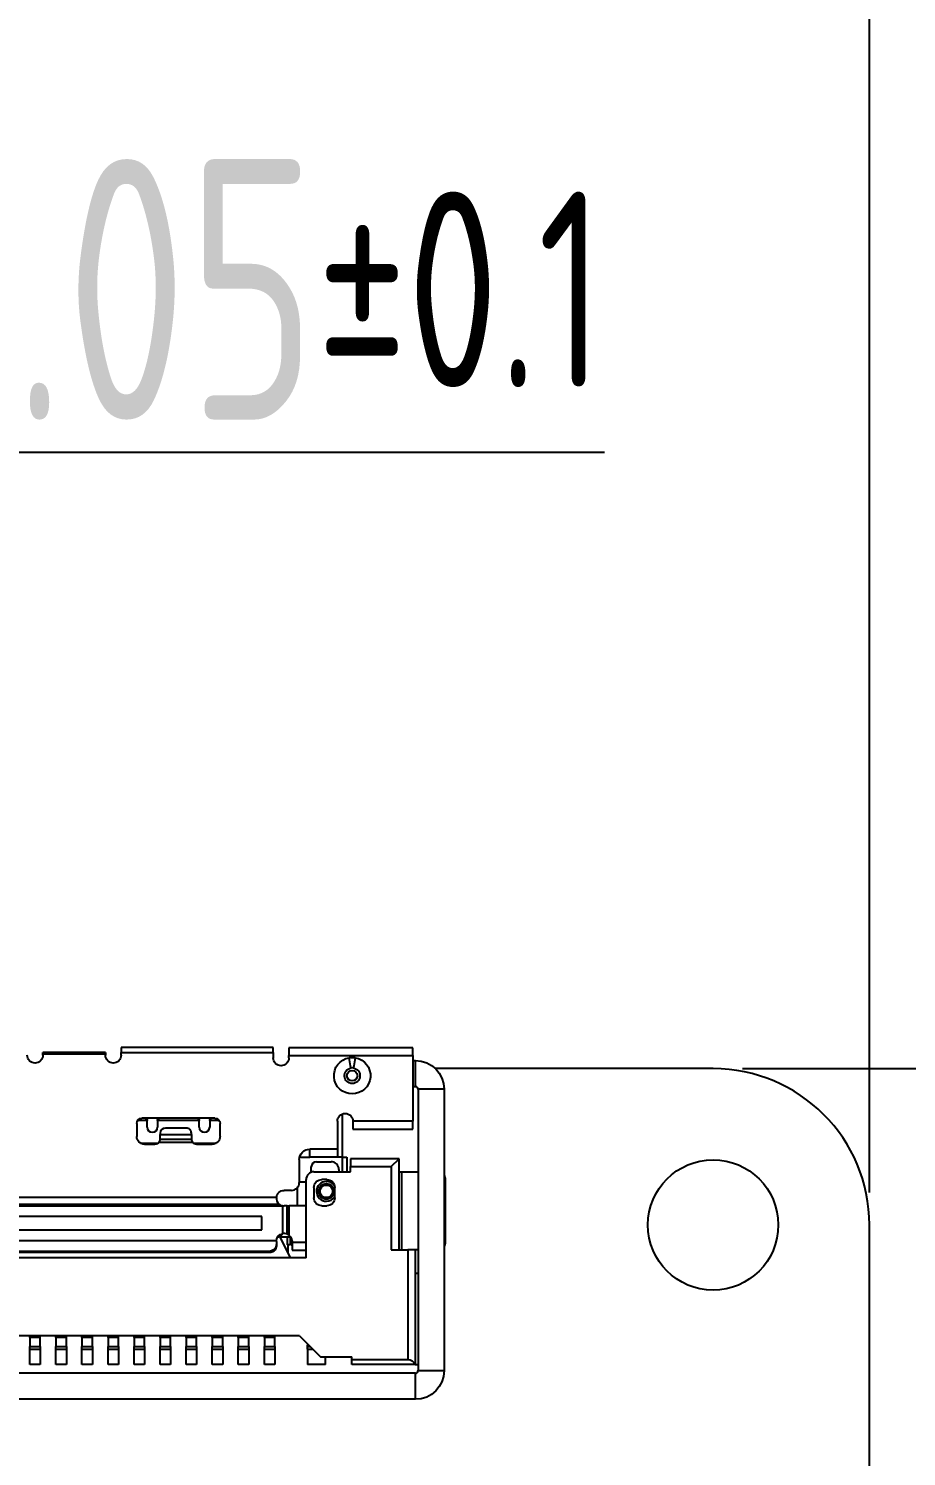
# Model space of a CAD drawing. Header units: millimetres. Extents: x 33 to 453, y 25 to 322.
# Drawn here: x 168.05 to 184.89, y 238.71 to 266.11 of the extents above; entities that cross this region are included whole.
import ezdxf

# ---------------------------------------------------------------- set-up
doc = ezdxf.new("R2010")
doc.units = ezdxf.units.MM
doc.layers.add('可见', color=7, linetype='Continuous')
doc.layers.add('标注、技术要求', color=1, linetype='Continuous')
doc.styles.add('陈杰（2）', font='gbenor.shx', dxfattribs={"width": 0.8, "height": 5, "bigfont": 'gbcbig.shx'})
doc.dimstyles.new('ISO-25（1）', dxfattribs={"dimtxt": 5, "dimasz": 2.5, "dimexe": 1.25, "dimexo": 0.625, "dimtad": 1, "dimtih": 1, "dimtoh": 1, "dimdsep": 46, "dimtxsty": '陈杰（2）', "dimcen": 2.5, "dimclrt": 256, "dimadec": 0, "dimazin": 0, "dimtol": 1, "dimtp": 0.15, "dimtm": 0.15, "dimtfac": 0.75, "dimtmove": 1, "dimatfit": 3, "dimfxl": 1, "dimtolj": 1, "dimarcsym": 0})
doc.dimstyles.new('ISO-25（3）', dxfattribs={"dimtxt": 5, "dimasz": 2.5, "dimexe": 1.25, "dimexo": 0.625, "dimtad": 1, "dimtih": 1, "dimtoh": 1, "dimdsep": 46, "dimtxsty": '陈杰（2）', "dimcen": 2.5, "dimclrt": 256, "dimadec": 0, "dimazin": 0, "dimtol": 1, "dimtp": 0.1, "dimtm": 0.1, "dimtfac": 0.75, "dimtmove": 1, "dimatfit": 3, "dimfxl": 1, "dimtolj": 1, "dimarcsym": 0})

# ---------------------------------------------------------------- blocks, each defined once
blk = doc.blocks.new('*D32')
at = {"layer": 'Defpoints', "color": 0, "transparency": 16777216}
for p in [(184.183, 273.04), (114.583, 243.147), (184.183, 243.147)]:
    blk.add_point(p, dxfattribs=at)
at = {"layer": '标注、技术要求', "color": 0, "lineweight": -2, "transparency": 16777216}
for p, q in [((114.583, 243.772), (114.583, 274.29)), ((184.183, 243.772), (184.183, 274.29)), ((117.083, 273.04), (181.683, 273.04))]:
    blk.add_line(p, q, dxfattribs=at)
at = {"layer": '标注、技术要求', "color": 0, "transparency": 16777216}
for points in [[(117.083, 273.457), (117.083, 272.623), (114.583, 273.04)], [(181.683, 273.457), (181.683, 272.623), (184.183, 273.04)]]:
    blk.add_solid(points, dxfattribs=at)
at = {"layer": '标注、技术要求', "transparency": 16777216, "insert": (149.383, 276.165), "char_height": 5, "attachment_point": 5, "style": '陈杰（2）'}
blk.add_mtext('\\A1;69.6{\\H3.75;±0.15}', dxfattribs=at)
blk = doc.blocks.new('*D33')
at = {"layer": 'Defpoints', "color": 0, "transparency": 16777216}
for p in [(181.12, 246.147), (181.12, 186.147), (197.5, 186.147)]:
    blk.add_point(p, dxfattribs=at)
at = {"layer": '标注、技术要求', "color": 0, "lineweight": -2, "transparency": 16777216}
for p, q in [((181.745, 246.147), (198.75, 246.147)), ((197.5, 243.647), (197.5, 219.272)), ((197.5, 188.647), (197.5, 213.022)), ((181.745, 186.147), (198.75, 186.147))]:
    blk.add_line(p, q, dxfattribs=at)
at = {"layer": '标注、技术要求', "color": 0, "transparency": 16777216}
for points in [[(197.084, 243.647), (197.917, 243.647), (197.5, 246.147)], [(197.084, 188.647), (197.917, 188.647), (197.5, 186.147)]]:
    blk.add_solid(points, dxfattribs=at)
at = {"layer": '标注、技术要求', "transparency": 16777216, "insert": (197.5, 216.147), "char_height": 5, "attachment_point": 5, "style": '陈杰（2）'}
blk.add_mtext('\\A1;60{\\H3.75;±0.15}', dxfattribs=at)
blk = doc.blocks.new('*D56')
at = {"layer": 'Defpoints', "color": 0, "transparency": 16777216}
for p in [(143.878, 251.472), (162.923, 246.554), (143.878, 246.147)]:
    blk.add_point(p, dxfattribs=at)
at = {"layer": '标注、技术要求', "color": 0, "lineweight": -2, "transparency": 16777216}
for p, q in [((153.4, 251.472), (163.543, 257.978)), ((163.543, 257.978), (179.097, 257.978)), ((143.878, 246.772), (143.878, 252.722)), ((162.923, 247.179), (162.923, 252.722)), ((160.423, 251.472), (146.378, 251.472))]:
    blk.add_line(p, q, dxfattribs=at)
at = {"layer": '标注、技术要求', "color": 0, "transparency": 16777216}
for points in [[(146.378, 251.889), (146.378, 251.056), (143.878, 251.472)], [(160.423, 251.889), (160.423, 251.056), (162.923, 251.472)]]:
    blk.add_solid(points, dxfattribs=at)
at = {"layer": '标注、技术要求', "transparency": 16777216, "insert": (171.32, 261.103), "char_height": 5, "attachment_point": 5, "style": '陈杰（2）'}
blk.add_mtext('\\A1;19.05{\\H3.75;±0.1}', dxfattribs=at)

msp = doc.modelspace()

# ---------------------------------------------------------------- linework, layer by layer
at = {"layer": '可见', "extrusion": (-1e-16, -1, 0)}
for p, q in [((168.323, 246.429), (168.323, 246.454)), ((169.523, 246.454), (168.323, 246.454)), ((168.323, 246.429), (169.523, 246.429)), ((168.323, 246.404), (168.323, 246.429)), ((169.523, 246.454), (169.523, 246.429)), ((169.523, 246.429), (169.523, 246.404)), ((169.823, 246.554), (169.823, 246.454)), ((172.743, 246.554), (169.823, 246.554)), ((169.823, 246.454), (172.743, 246.454)), ((169.823, 246.404), (169.823, 246.454)), ((172.743, 246.454), (172.743, 246.554)), ((172.743, 246.454), (172.743, 246.354)), ((175.423, 246.547), (173.043, 246.547)), ((173.043, 246.547), (173.043, 246.397)), ((173.043, 246.397), (175.423, 246.397)), ((173.043, 246.354), (173.043, 246.397)), ((174.317, 246.357), (174.199, 246.357)), ((174.232, 246.16), (174.199, 246.357)), ((174.317, 246.357), (174.283, 246.16)), ((175.423, 246.397), (175.423, 246.547)), ((175.423, 246.397), (175.423, 245.137)), ((175.423, 246.302), (175.473, 246.302)), ((175.473, 245.802), (175.473, 246.302)), ((181.183, 246.147), (175.855, 246.147)), ((175.423, 245.802), (175.473, 245.802)), ((176.023, 245.752), (175.523, 245.752)), ((175.523, 245.752), (175.523, 240.352)), ((176.023, 245.752), (176.023, 240.352)), ((174.073, 244.446), (174.073, 245.278)), ((170.123, 245.097), (170.123, 244.847)), ((170.323, 245.152), (170.139, 245.152)), ((171.623, 245.197), (170.223, 245.197)), ((170.323, 245.027), (170.323, 245.152)), ((170.523, 245.152), (170.523, 245.027)), ((171.323, 245.152), (170.523, 245.152)), ((171.073, 245.007), (170.673, 245.007)), ((171.323, 245.027), (171.323, 245.152)), ((171.523, 245.152), (171.523, 245.027)), ((171.706, 245.152), (171.523, 245.152)), ((171.723, 244.847), (171.723, 245.097)), ((173.973, 245.137), (173.973, 244.602)), ((175.423, 245.137), (174.273, 245.137)), ((174.273, 245.137), (174.273, 244.987)), ((174.273, 244.987), (175.423, 244.987)), ((175.423, 244.987), (175.423, 245.137)), ((170.198, 244.717), (170.533, 244.717)), ((170.55, 244.734), (171.195, 244.734)), ((171.173, 244.79), (170.572, 244.79)), ((170.573, 244.907), (170.573, 244.883)), ((170.573, 244.797), (170.573, 244.883)), ((170.573, 244.883), (171.173, 244.883)), ((171.173, 244.883), (171.173, 244.907)), ((171.173, 244.883), (171.173, 244.797)), ((171.213, 244.717), (171.648, 244.717)), ((170.273, 244.697), (170.473, 244.697)), ((171.273, 244.697), (171.573, 244.697)), ((173.248, 244.446), (173.442, 244.446)), ((173.442, 244.446), (173.442, 244.602)), ((173.973, 244.446), (173.442, 244.446)), ((173.973, 244.602), (173.443, 244.602)), ((173.973, 244.602), (173.973, 244.446)), ((174.073, 244.446), (173.973, 244.446)), ((174.073, 244.447), (174.158, 244.447)), ((174.073, 244.167), (174.073, 244.446)), ((174.158, 244.447), (174.158, 244.167)), ((173.243, 244.402), (173.243, 243.962)), ((173.473, 244.158), (173.473, 244.262)), ((173.523, 244.167), (174.223, 244.167)), ((173.573, 244.362), (173.853, 244.362)), ((174.003, 244.212), (174.003, 244.167)), ((174.223, 244.417), (174.223, 244.267)), ((175.158, 244.417), (174.223, 244.417)), ((174.223, 244.167), (174.223, 244.267)), ((174.223, 244.267), (175.008, 244.267)), ((175.008, 244.267), (175.158, 244.417)), ((175.008, 244.267), (175.008, 242.667)), ((175.158, 242.667), (175.158, 244.417)), ((175.158, 244.167), (175.208, 244.167)), ((175.208, 244.167), (175.523, 244.167)), ((175.208, 242.667), (175.208, 244.167)), ((173.373, 243.967), (173.243, 243.967)), ((173.373, 242.517), (173.373, 244.017)), ((173.773, 244.017), (173.673, 244.017)), ((173.763, 243.982), (173.763, 243.982)), ((176.048, 242.817), (176.048, 244.017)), ((172.803, 243.676), (153.042, 243.676)), ((173.093, 243.812), (172.953, 243.812)), ((173.203, 243.86), (173.203, 243.512)), ((173.523, 243.867), (173.523, 243.667)), ((173.923, 243.667), (173.923, 243.867)), ((152.931, 243.517), (172.914, 243.517)), ((152.989, 243.547), (172.857, 243.547)), ((172.923, 243.515), (172.923, 242.978)), ((173.009, 243.512), (172.953, 243.512)), ((173.009, 243.512), (173.05, 243.512)), ((173.009, 242.97), (173.009, 243.512)), ((173.323, 243.512), (173.05, 243.512)), ((173.05, 242.946), (173.05, 243.512)), ((173.673, 243.517), (173.773, 243.517)), ((172.523, 243.307), (153.323, 243.307)), ((153.323, 243.057), (172.523, 243.057)), ((172.523, 243.057), (172.523, 243.307)), ((184.183, 208.147), (184.183, 243.147)), ((172.803, 242.842), (153.042, 242.842)), ((172.803, 242.832), (172.803, 242.784)), ((172.803, 242.784), (172.803, 242.734)), ((172.83, 242.917), (172.848, 242.917)), ((172.848, 242.938), (172.848, 242.917)), ((172.865, 242.917), (172.848, 242.917)), ((172.873, 242.917), (172.865, 242.917)), ((173.073, 242.517), (172.873, 242.917)), ((172.9, 242.917), (172.873, 242.917)), ((172.9, 242.917), (172.9, 242.972)), ((172.9, 242.917), (173.073, 242.917)), ((173.013, 242.917), (173.013, 242.767)), ((173.073, 242.917), (173.073, 242.922)), ((173.073, 242.767), (173.073, 242.917)), ((173.073, 242.874), (173.097, 242.874)), ((173.088, 242.867), (173.073, 242.867)), ((173.088, 242.767), (173.088, 242.867)), ((173.088, 242.867), (173.099, 242.867)), ((173.103, 242.832), (173.103, 242.812)), ((173.103, 242.812), (173.103, 242.662)), ((173.373, 242.812), (173.103, 242.812)), ((173.373, 242.517), (152.473, 242.517)), ((172.653, 242.641), (153.192, 242.641)), ((153.192, 242.624), (172.653, 242.624)), ((172.653, 242.641), (172.653, 242.624)), ((173.073, 242.767), (173.013, 242.767)), ((173.023, 242.767), (173.023, 242.617)), ((173.088, 242.767), (173.103, 242.767)), ((173.103, 242.662), (173.373, 242.662)), ((175.008, 242.667), (175.323, 242.667)), ((175.323, 242.667), (175.323, 240.567)), ((175.473, 242.667), (175.323, 242.667)), ((175.473, 240.467), (175.473, 242.667)), ((175.523, 242.667), (175.473, 242.667)), ((175.523, 242.217), (175.473, 242.217)), ((173.248, 241.017), (152.598, 241.017)), ((168.073, 240.987), (168.073, 241.017)), ((168.273, 240.987), (168.073, 240.987)), ((168.073, 240.987), (168.073, 240.817)), ((168.273, 240.987), (168.273, 241.017)), ((168.273, 240.817), (168.273, 240.987)), ((168.573, 240.987), (168.573, 241.017)), ((168.773, 240.987), (168.573, 240.987)), ((168.573, 240.987), (168.573, 240.817)), ((168.773, 240.987), (168.773, 241.017)), ((168.773, 240.817), (168.773, 240.987)), ((169.073, 240.987), (169.073, 241.017)), ((169.273, 240.987), (169.073, 240.987)), ((169.073, 240.987), (169.073, 240.817)), ((169.273, 240.987), (169.273, 241.017)), ((169.273, 240.817), (169.273, 240.987)), ((169.573, 240.987), (169.573, 241.017)), ((169.773, 240.987), (169.573, 240.987)), ((169.573, 240.987), (169.573, 240.817)), ((169.773, 240.987), (169.773, 241.017)), ((169.773, 240.817), (169.773, 240.987)), ((170.073, 240.987), (170.073, 241.017)), ((170.273, 240.987), (170.073, 240.987)), ((170.073, 240.987), (170.073, 240.817)), ((170.273, 240.987), (170.273, 241.017)), ((170.273, 240.817), (170.273, 240.987)), ((170.573, 240.987), (170.573, 241.017)), ((170.773, 240.987), (170.573, 240.987)), ((170.573, 240.987), (170.573, 240.817)), ((170.773, 240.987), (170.773, 241.017)), ((170.773, 240.817), (170.773, 240.987)), ((171.073, 240.987), (171.073, 241.017)), ((171.273, 240.987), (171.073, 240.987)), ((171.073, 240.987), (171.073, 240.817)), ((171.273, 240.987), (171.273, 241.017)), ((171.273, 240.817), (171.273, 240.987)), ((171.573, 240.987), (171.573, 241.017)), ((171.773, 240.987), (171.573, 240.987)), ((171.573, 240.987), (171.573, 240.817)), ((171.773, 240.987), (171.773, 241.017)), ((171.773, 240.817), (171.773, 240.987)), ((172.073, 240.987), (172.073, 241.017)), ((172.273, 240.987), (172.073, 240.987)), ((172.073, 240.987), (172.073, 240.817)), ((172.273, 240.987), (172.273, 241.017)), ((172.273, 240.817), (172.273, 240.987)), ((172.573, 240.987), (172.573, 241.017)), ((172.773, 240.987), (172.573, 240.987)), ((172.573, 240.987), (172.573, 240.817)), ((172.773, 240.987), (172.773, 241.017)), ((172.773, 240.817), (172.773, 240.987)), ((173.248, 241.017), (173.648, 240.617)), ((173.398, 240.867), (173.398, 240.839)), ((168.073, 240.767), (168.073, 240.817)), ((168.073, 240.817), (168.273, 240.817)), ((168.073, 240.467), (168.073, 240.767)), ((168.073, 240.767), (168.273, 240.767)), ((168.273, 240.817), (168.273, 240.767)), ((168.273, 240.767), (168.273, 240.467)), ((168.573, 240.767), (168.573, 240.817)), ((168.573, 240.817), (168.773, 240.817)), ((168.573, 240.467), (168.573, 240.767)), ((168.573, 240.767), (168.773, 240.767)), ((168.773, 240.817), (168.773, 240.767)), ((168.773, 240.767), (168.773, 240.467)), ((169.073, 240.767), (169.073, 240.817)), ((169.073, 240.817), (169.273, 240.817)), ((169.073, 240.467), (169.073, 240.767)), ((169.073, 240.767), (169.273, 240.767)), ((169.273, 240.817), (169.273, 240.767)), ((169.273, 240.767), (169.273, 240.467)), ((169.573, 240.767), (169.573, 240.817)), ((169.573, 240.817), (169.773, 240.817)), ((169.573, 240.467), (169.573, 240.767)), ((169.573, 240.767), (169.773, 240.767)), ((169.773, 240.817), (169.773, 240.767)), ((169.773, 240.767), (169.773, 240.467)), ((170.073, 240.767), (170.073, 240.817)), ((170.073, 240.817), (170.273, 240.817)), ((170.073, 240.467), (170.073, 240.767)), ((170.073, 240.767), (170.273, 240.767)), ((170.273, 240.817), (170.273, 240.767)), ((170.273, 240.767), (170.273, 240.467)), ((170.573, 240.767), (170.573, 240.817)), ((170.573, 240.817), (170.773, 240.817)), ((170.573, 240.467), (170.573, 240.767)), ((170.573, 240.767), (170.773, 240.767)), ((170.773, 240.817), (170.773, 240.767)), ((170.773, 240.767), (170.773, 240.467)), ((171.073, 240.767), (171.073, 240.817)), ((171.073, 240.817), (171.273, 240.817)), ((171.073, 240.467), (171.073, 240.767)), ((171.073, 240.767), (171.273, 240.767)), ((171.273, 240.817), (171.273, 240.767)), ((171.273, 240.767), (171.273, 240.467)), ((171.573, 240.767), (171.573, 240.817)), ((171.573, 240.817), (171.773, 240.817)), ((171.573, 240.467), (171.573, 240.767)), ((171.573, 240.767), (171.773, 240.767)), ((171.773, 240.817), (171.773, 240.767)), ((171.773, 240.767), (171.773, 240.467)), ((172.073, 240.767), (172.073, 240.817)), ((172.073, 240.817), (172.273, 240.817)), ((172.073, 240.467), (172.073, 240.767)), ((172.073, 240.767), (172.273, 240.767)), ((172.273, 240.817), (172.273, 240.767)), ((172.273, 240.767), (172.273, 240.467)), ((172.573, 240.767), (172.573, 240.817)), ((172.573, 240.817), (172.773, 240.817)), ((172.573, 240.467), (172.573, 240.767)), ((172.573, 240.767), (172.773, 240.767)), ((172.773, 240.817), (172.773, 240.767)), ((172.773, 240.767), (172.773, 240.467)), ((173.398, 240.81), (173.398, 240.839)), ((173.398, 240.839), (173.426, 240.839)), ((173.454, 240.81), (173.398, 240.81)), ((173.398, 240.767), (173.398, 240.81)), ((173.398, 240.767), (173.498, 240.767)), ((173.398, 240.767), (173.398, 240.467)), ((173.648, 240.617), (174.248, 240.617)), ((173.748, 240.467), (173.748, 240.617)), ((174.248, 240.567), (174.248, 240.617)), ((168.273, 240.467), (168.073, 240.467)), ((168.773, 240.467), (168.573, 240.467)), ((169.273, 240.467), (169.073, 240.467)), ((169.773, 240.467), (169.573, 240.467)), ((170.273, 240.467), (170.073, 240.467)), ((170.773, 240.467), (170.573, 240.467)), ((171.273, 240.467), (171.073, 240.467)), ((171.773, 240.467), (171.573, 240.467)), ((172.273, 240.467), (172.073, 240.467)), ((172.773, 240.467), (172.573, 240.467)), ((173.748, 240.467), (173.398, 240.467)), ((174.248, 240.567), (175.323, 240.567)), ((174.248, 240.467), (174.248, 240.567)), ((175.464, 240.467), (174.248, 240.467)), ((175.464, 240.467), (175.473, 240.467)), ((175.473, 240.467), (175.523, 240.467)), ((175.523, 240.352), (176.023, 240.352)), ((175.473, 240.302), (150.373, 240.302)), ((175.473, 239.802), (175.473, 240.302)), ((175.473, 239.802), (150.373, 239.802))]:
    msp.add_line(p, q, dxfattribs=at)
at = {"layer": '可见'}
for centre, radius in [((174.258, 246.012), 0.1), ((181.183, 243.147), 1.25), ((173.763, 243.792), 0.15), ((173.763, 243.792), 0.12)]:
    msp.add_circle(centre, radius, dxfattribs=at)
at = {"layer": '可见', "extrusion": (0, 0, -1)}
for centre, radius, start, end in [((-168.173, 246.404), 0.15, 180, 0), ((-169.673, 246.404), 0.15, 180, 0), ((-172.893, 246.354), 0.15, 180, 0), ((-174.258, 246.012), 0.35, 99.6963, 80.3037), ((-174.258, 246.012), 0.15, 99.6963, 80.3037), ((-175.473, 245.752), 0.55, 90, 180), ((-174.123, 245.137), 0.15, 0, 180), ((-170.223, 245.097), 0.1, 0, 90), ((-170.273, 245.152), 0.05, 115.842, 180), ((-170.573, 245.152), 0.05, 0, 64.158), ((-171.273, 245.152), 0.05, 115.842, 180), ((-171.573, 245.152), 0.05, 0, 64.158), ((-171.623, 245.097), 0.1, 90, 180), ((-170.273, 244.847), 0.15, 270, 0), ((-170.473, 244.797), 0.1, 218.9556, 270), ((-171.273, 244.797), 0.1, 270, 321.0444), ((-171.573, 244.847), 0.15, 180, 270), ((-173.443, 244.402), 0.2, 0, 90), ((-173.673, 243.867), 0.15, 0, 90), ((-173.773, 243.867), 0.15, 90, 180), ((-172.953, 243.662), 0.15, 5.6019, 90), ((-173.673, 243.667), 0.15, 270, 0), ((-173.773, 243.667), 0.15, 180, 270), ((-172.953, 243.662), 0.15, 281.537, 284.7681), ((-173.323, 243.662), 0.15, 250.5288, 270), ((-172.953, 242.832), 0.15, 3.8908, 78.3849), ((-172.953, 242.832), 0.15, 112.1268, 130.2698), ((-172.953, 242.832), 0.15, 130.2698, 180), ((-175.323, 240.417), 0.15, 90, 160.5288), ((-175.473, 240.352), 0.55, 180, 270)]:
    msp.add_arc(centre, radius, start, end, dxfattribs=at)
at = {"layer": '可见'}
for centre, radius, start, end in [((174.258, 246.012), 0.15, 80.3023, 99.6993), ((181.183, 243.147), 3, 0, 90), ((175.473, 245.752), 0.05, 0, 90), ((170.423, 245.027), 0.1, 180, 0), ((170.673, 244.907), 0.1, 90, 180), ((171.073, 244.907), 0.1, 0, 90.001), ((171.423, 245.027), 0.1, 180, 0), ((170.473, 244.797), 0.1, 321.0443, 356.155), ((171.273, 244.797), 0.1, 183.845, 218.9557), ((173.523, 244.017), 0.15, 90, 180), ((173.573, 244.262), 0.1, 90, 180), ((173.853, 244.212), 0.15, 0, 90), ((173.093, 243.962), 0.15, 270, 0), ((173.763, 243.791), 0.191, 90.2613, 179.7984), ((173.763, 243.793), 0.189, 34.0177, 90.0466), ((175.898, 244.017), 0.15, 0, 33.5573), ((172.953, 243.662), 0.15, 174.398, 230.1172), ((173.763, 243.792), 0.19, 179.9822, 270.0492), ((173.762, 243.792), 0.19, 270.1718, 327.4829), ((172.953, 243.662), 0.15, 230.1167, 255.232), ((172.953, 242.832), 0.15, 67.8731, 101.6153), ((175.898, 242.817), 0.15, 326.4427, 0), ((175.473, 240.352), 0.05, 270, 0)]:
    msp.add_arc(centre, radius, start, end, dxfattribs=at)
at = {"layer": '可见', "extrusion": (0, 0, -1)}
for centre, major_axis, ratio, start_param, end_param in [((170.473, 244.797), (-0.0707, 0.0707), 0.999986, 2.356202, 2.423282), ((171.273, 244.797), (0.0707, 0.0707), 0.999986, 3.859903, 3.926984), ((172.653, 242.784), (-0.15, 0), 0.954189, 3.141593, 4.712389), ((172.953, 242.832), (-0.106, 0.106), 0.999996, 5.497789, 5.565688)]:
    msp.add_ellipse(centre, major_axis=major_axis, ratio=ratio, start_param=start_param, end_param=end_param, dxfattribs=at)
at = {"layer": '可见'}
for centre, major_axis, ratio, start_param, end_param in [((172.653, 242.711), (0.15, 0), 0.57735, 4.712389, 5.867881), ((172.649, 242.734), (-0.154, 0), 0.939721, 2.73334, 3.142907)]:
    msp.add_ellipse(centre, major_axis=major_axis, ratio=ratio, start_param=start_param, end_param=end_param, dxfattribs=at)
msp.add_open_spline([(172.923, 243.515), (172.932, 243.513), (172.943, 243.512), (172.953, 243.512)], degree=3, dxfattribs=at)

# ---------------------------------------------------------------- dimensions: what is measured, and where the dimension line sits
at = {"layer": '标注、技术要求'}
dim = msp.add_linear_dim(base=(184.183, 273.04), p1=(114.583, 243.147), p2=(184.183, 243.147), dimstyle='ISO-25（1）', dxfattribs=at)
dim.commit()
dim.dimension.update_dxf_attribs({"geometry": '*D32', "text_midpoint": (149.383, 276.165)})
dim = msp.add_linear_dim(base=(143.877719915, 251.472335989), p1=(162.922719915, 246.553726304), p2=(143.877719915, 246.146726304), dimstyle='ISO-25（3）', dxfattribs=at)
dim.commit()
dim.dimension.update_dxf_attribs({"geometry": '*D56', "text_midpoint": (164.16838717, 257.978132337), "dimtype": 160})
dim = msp.add_linear_dim(base=(197.5, 186.147), p1=(181.12, 246.147), p2=(181.12, 186.147), angle=90, dimstyle='ISO-25（1）', dxfattribs=at)
dim.commit()
dim.dimension.update_dxf_attribs({"geometry": '*D33', "text_midpoint": (197.5, 216.147)})

doc.saveas('drawing.dxf')
